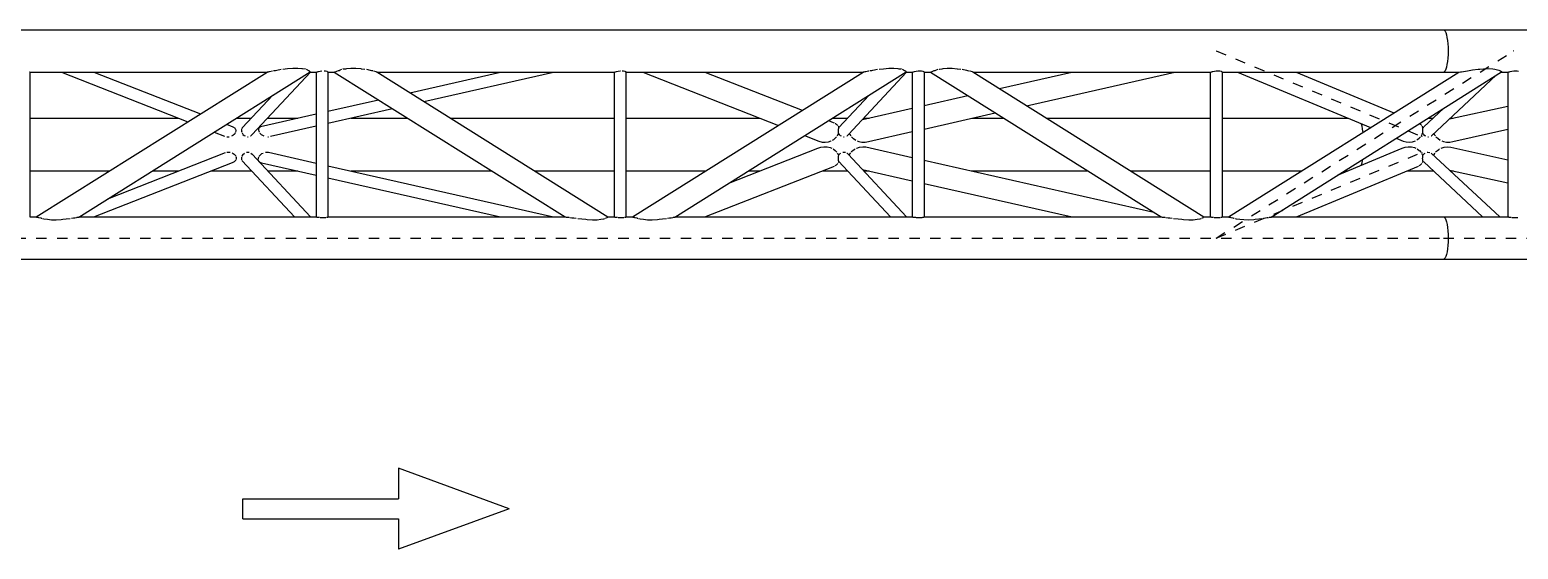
# Model space of a CAD drawing. Header units: millimetres. Extents: x 149919 to 150445, y 136651 to 136866.
# Drawn here: x 150405.16 to 150419.48, y 136787.48 to 136792.48 of the extents above; entities that cross this region are included whole.
import ezdxf

# ---------------------------------------------------------------- set-up
doc = ezdxf.new("R2010")
doc.units = ezdxf.units.MM
doc.header["$LTSCALE"] = 0.25
doc.linetypes.add('CENTER', pattern=[50.8, 31.75, -6.35, 6.35, -6.35])
doc.linetypes.add('XKITLINE00', pattern=[0])

# ---------------------------------------------------------------- blocks, each defined once
blk = doc.blocks.new('çatıı')
at = {"color": 8, "linetype": 'XKITLINE00'}
for p, q in [((26261.4, 14210.6), (27695.3, 14210.6)), ((27695.3, 14210.6), (27696.1, 14210.3)), ((27695.3, 14210.6), (28863.8, 14210.6)), ((27695.3, 14210.6), (27696.1, 14210.3)), ((27696.1, 14210.3), (27696.9, 14209.4)), ((27696.1, 14210.3), (27696.9, 14209.4)), ((27696.9, 14209.4), (27697.6, 14207.9)), ((27696.9, 14209.4), (27697.6, 14207.9)), ((27697.6, 14207.9), (27698.2, 14205.8)), ((27697.6, 14207.9), (27698.2, 14205.8)), ((27698.2, 14205.8), (27698.7, 14203.3)), ((27698.7, 14203.3), (27699.2, 14200.4)), ((27699.2, 14200.4), (27699.5, 14197.2)), ((27699.5, 14197.2), (27699.7, 14193.8)), ((27699.7, 14193.8), (27699.8, 14190.3)), ((27699.2, 14180.1), (27698.7, 14177.2)), ((27699.5, 14183.3), (27699.2, 14180.1)), ((27699.7, 14186.7), (27699.5, 14183.3)), ((27699.8, 14190.3), (27699.7, 14186.7)), ((26335, 14170.3), (26335.2, 14170.1)), ((26335.2, 14170.1), (26335.2, 14030.6)), ((26335.2, 14170), (26563.4, 14170)), ((26341.3, 14030.6), (26563.4, 14170)), ((26365.6, 14170), (26487.3, 14122.2)), ((26382.3, 14030.5), (26604.8, 14170.2)), ((26396.8, 14170), (26499.3, 14129.7)), ((26605.1, 14170), (26549.2, 14109.8)), ((26563.4, 14170), (26563.5, 14170)), ((26563.5, 14170), (26563.7, 14170.1)), ((26563.7, 14170.1), (26564.5, 14170.3)), ((26564.9, 14170.3), (26565.4, 14170.4)), ((26565.4, 14170.4), (26565.8, 14170.5)), ((26565.8, 14170.5), (26568.6, 14171.1)), ((26568.6, 14171.1), (26568.6, 14171.1)), ((26569.6, 14171.3), (26571.6, 14171.6)), ((26571.6, 14171.6), (26572.8, 14171.9)), ((26572.8, 14171.9), (26577, 14172.6)), ((26578.6, 14172.8), (26583, 14173.3)), ((26583, 14173.3), (26588.3, 14173.8)), ((26588.3, 14173.8), (26593, 14173.8)), ((26593, 14173.8), (26596.9, 14173.5)), ((26596.9, 14173.5), (26597.7, 14173.3)), ((26597.7, 14173.3), (26600.1, 14172.9)), ((26600.1, 14172.9), (26600.4, 14172.8)), ((26601.1, 14172.6), (26602.4, 14172.1)), ((26602.4, 14172.1), (26603.1, 14171.6)), ((26603.1, 14171.6), (26603.8, 14171.3)), ((26603.8, 14171.3), (26603.9, 14171.3)), ((26604.1, 14171.1), (26604.6, 14170.6)), ((26604.4, 14170), (26610.6, 14170)), ((26604.6, 14170.6), (26604.5, 14170.5)), ((26604.5, 14170.5), (26604.7, 14170.3)), ((26604.7, 14170.3), (26604.8, 14170.2)), ((26610.6, 14170), (26610.8, 14170)), ((26610.6, 14170), (26610.6, 14030.6)), ((26610.8, 14170), (26611.6, 14170.3)), ((26610.8, 14170), (26610.8, 14170)), ((26611.9, 14170.3), (26612.7, 14170.5)), ((26612.7, 14170.5), (26612.9, 14170.5)), ((26612.9, 14170.5), (26614.5, 14170.9)), ((26614.5, 14170.9), (26616.3, 14171.1)), ((26618.5, 14171.1), (26619.6, 14171)), ((26619.6, 14171), (26620.9, 14170.7)), ((26620.9, 14170.7), (26621.3, 14170.5)), ((26621.3, 14170.5), (26621.7, 14170.4)), ((26621.7, 14170.4), (26621.7, 14170.3)), ((26621.8, 14170.3), (26622, 14170.1)), ((26622, 14170.1), (26622, 14030.6)), ((26622, 14170), (26628.2, 14170)), ((26628.1, 14170), (26628.4, 14170)), ((26628.1, 14170), (26850.2, 14030.6)), ((26628.1, 14170), (26628.1, 14170)), ((26628.6, 14170.2), (26628.4, 14170)), ((26628.6, 14170.2), (26628.9, 14170.3)), ((26629.2, 14170.3), (26629.8, 14170.5)), ((26629.9, 14170.6), (26629.8, 14170.5)), ((26629.9, 14170.6), (26631.1, 14171.1)), ((26631.4, 14171.3), (26631.5, 14171.3)), ((26631.5, 14171.3), (26632.7, 14171.6)), ((26632.7, 14171.6), (26633.7, 14172.1)), ((26633.7, 14172.1), (26635.5, 14172.6)), ((26636.3, 14172.8), (26636.6, 14172.9)), ((26636.6, 14172.9), (26639.3, 14173.2)), ((26639.3, 14173.2), (26640.2, 14173.4)), ((26640.2, 14173.4), (26644.2, 14173.8)), ((26644.2, 14173.8), (26648.8, 14173.7)), ((26648.8, 14173.7), (26653.8, 14173.3)), ((26653.8, 14173.3), (26654, 14173.2)), ((26654, 14173.2), (26657.6, 14172.8)), ((26659, 14172.6), (26662.7, 14171.8)), ((26662.7, 14171.8), (26663.8, 14171.6)), ((26663.8, 14171.6), (26665.3, 14171.3)), ((26666, 14171.1), (26666, 14171.1)), ((26666, 14171.1), (26668.1, 14170.5)), ((26668.1, 14170.5), (26668.3, 14170.4)), ((26668.3, 14170.4), (26668.5, 14170.3)), ((26668.6, 14170.3), (26669, 14170.1)), ((26669, 14170.1), (26891.2, 14030.6)), ((26669.1, 14170), (26897.4, 14170)), ((26700.7, 14150.1), (26788.1, 14170)), ((26714.3, 14141.6), (26839.2, 14170)), ((26897.4, 14170), (26897.5, 14170)), ((26897.4, 14170), (26897.4, 14030.6)), ((26897.5, 14170), (26897.6, 14170)), ((26897.6, 14170), (26898.4, 14170.3)), ((26898.7, 14170.3), (26899.5, 14170.5)), ((26899.5, 14170.5), (26899.7, 14170.5)), ((26899.7, 14170.5), (26901.3, 14170.9)), ((26901.3, 14170.9), (26903.1, 14171.1)), ((26903.1, 14171.1), (26903.4, 14171.1)), ((26905.1, 14171.1), (26906.4, 14171)), ((26906.4, 14171), (26907.7, 14170.7)), ((26907.7, 14170.7), (26908.1, 14170.5)), ((26908.1, 14170.5), (26908.5, 14170.4)), ((26908.5, 14170.4), (26908.5, 14170.3)), ((26908.6, 14170.3), (26908.8, 14170.1)), ((26908.8, 14170.1), (26908.8, 14030.6)), ((26908.8, 14170), (27137, 14170)), ((26914.9, 14030.6), (27137, 14170)), ((26924.9, 14170), (27055.4, 14118.7)), ((26955.9, 14030.5), (27178.4, 14170.2)), ((26984.6, 14170), (27078.4, 14133.2)), ((27178.7, 14170), (27122.8, 14109.8)), ((27137, 14170), (27137.3, 14170.1)), ((27137, 14170), (27137, 14170)), ((27137.3, 14170.1), (27138.2, 14170.3)), ((27138.5, 14170.3), (27139, 14170.4)), ((27139, 14170.4), (27139.4, 14170.5)), ((27139.4, 14170.5), (27142.2, 14171.1)), ((27142.2, 14171.1), (27142.4, 14171.1)), ((27143.3, 14171.3), (27145.2, 14171.6)), ((27145.2, 14171.6), (27146.3, 14171.8)), ((27146.3, 14171.8), (27150.9, 14172.6)), ((27152.4, 14172.8), (27156.5, 14173.2)), ((27156.5, 14173.2), (27161.8, 14173.7)), ((27161.8, 14173.7), (27166.5, 14173.8)), ((27166.5, 14173.8), (27170.4, 14173.5)), ((27170.4, 14173.5), (27171.3, 14173.2)), ((27171.3, 14173.2), (27173.6, 14172.9)), ((27173.6, 14172.9), (27173.9, 14172.8)), ((27174.6, 14172.6), (27175.9, 14172.1)), ((27175.9, 14172.1), (27176.6, 14171.6)), ((27176.6, 14171.6), (27177.4, 14171.3)), ((27177.4, 14171.3), (27177.5, 14171.3)), ((27177.6, 14171.1), (27178.2, 14170.6)), ((27178, 14170), (27184.2, 14170)), ((27178.2, 14170.6), (27178.1, 14170.5)), ((27178.1, 14170.5), (27178.2, 14170.3)), ((27178.3, 14170.3), (27178.4, 14170.2)), ((27184.2, 14170), (27184.3, 14170)), ((27184.2, 14170), (27184.2, 14030.6)), ((27184.3, 14170), (27184.4, 14170)), ((27184.4, 14170), (27185.2, 14170.3)), ((27185.5, 14170.3), (27186.3, 14170.4)), ((27186.3, 14170.4), (27186.5, 14170.5)), ((27186.5, 14170.5), (27188.1, 14170.9)), ((27188.1, 14170.9), (27189.9, 14171.1)), ((27189.9, 14171.1), (27191.6, 14171.1)), ((27191.6, 14171.1), (27193.2, 14171)), ((27193.2, 14171), (27194.5, 14170.7)), ((27194.5, 14170.7), (27194.9, 14170.4)), ((27194.9, 14170.4), (27195.3, 14170.4)), ((27195.3, 14170.4), (27195.3, 14170.3)), ((27195.4, 14170.3), (27195.6, 14170.1)), ((27195.6, 14170.1), (27195.6, 14030.6)), ((27195.6, 14170), (27201.7, 14170)), ((27201.7, 14170), (27202, 14170)), ((27201.7, 14170), (27423.8, 14030.6)), ((27201.7, 14170), (27201.7, 14170)), ((27202, 14170), (27202.2, 14170.2)), ((27202.2, 14170.2), (27202.6, 14170.3)), ((27202.8, 14170.3), (27203.3, 14170.4)), ((27203.5, 14170.6), (27203.3, 14170.4)), ((27203.5, 14170.6), (27204.8, 14171.1)), ((27205.1, 14171.3), (27206.3, 14171.5)), ((27205.1, 14171.2), (27205.1, 14171.3)), ((27206.3, 14171.5), (27207.4, 14172.1)), ((27207.4, 14172.1), (27209.3, 14172.6)), ((27210, 14172.8), (27210.3, 14172.8)), ((27210.3, 14172.8), (27212.9, 14173.2)), ((27212.9, 14173.2), (27213.8, 14173.4)), ((27213.8, 14173.4), (27217.9, 14173.8)), ((27217.9, 14173.8), (27222.5, 14173.7)), ((27222.5, 14173.7), (27227.5, 14173.2)), ((27227.5, 14173.2), (27227.6, 14173.2)), ((27227.6, 14173.2), (27231, 14172.8)), ((27232.3, 14172.6), (27236.4, 14171.8)), ((27236.4, 14171.8), (27237.4, 14171.5)), ((27237.4, 14171.5), (27238.8, 14171.2)), ((27239.4, 14171.1), (27239.7, 14171.1)), ((27239.7, 14171.1), (27241.7, 14170.4)), ((27241.7, 14170.4), (27241.9, 14170.4)), ((27241.9, 14170.4), (27242.1, 14170.3)), ((27242.2, 14170.3), (27242.6, 14170.1)), ((27242.6, 14170.1), (27464.8, 14030.6)), ((27242.7, 14170), (27471, 14170)), ((27268, 14154.1), (27337.8, 14170)), ((27294.2, 14137.6), (27436.7, 14170)), ((27470.9, 14170), (27470.9, 14030.6)), ((27471, 14170), (27471.1, 14170)), ((27471.1, 14170), (27471.2, 14170)), ((27471.2, 14170), (27472, 14170.3)), ((27472.3, 14170.3), (27473.1, 14170.4)), ((27473.1, 14170.4), (27473.3, 14170.5)), ((27473.3, 14170.5), (27474.9, 14170.9)), ((27474.9, 14170.9), (27476.6, 14171.1)), ((27476.6, 14171.1), (27478.4, 14171.1)), ((27478.4, 14171.1), (27480, 14171)), ((27480, 14171), (27481.3, 14170.7)), ((27481.3, 14170.7), (27481.7, 14170.4)), ((27481.7, 14170.4), (27482.1, 14170.4)), ((27482.1, 14170.4), (27482.1, 14170.3)), ((27482.2, 14170.3), (27482.3, 14170.1)), ((27482.3, 14170.1), (27482.3, 14030.6)), ((27482.3, 14170), (27695.3, 14170)), ((27488.4, 14030.6), (27710.1, 14170)), ((27497, 14170), (27625.2, 14116.6)), ((27529.4, 14030.5), (27751.3, 14170.1)), ((27553.7, 14170), (27647.7, 14130.8)), ((27683.8, 14108.6), (27746, 14166.8)), ((27695.3, 14170), (27696.1, 14170.3)), ((27695.3, 14170), (27696.1, 14170.3)), ((27695.3, 14170), (27710.4, 14170)), ((27696.9, 14171.2), (27696.1, 14170.3)), ((27696.9, 14171.2), (27696.1, 14170.3)), ((27697.6, 14172.7), (27696.9, 14171.2)), ((27697.6, 14172.7), (27696.9, 14171.2)), ((27698.2, 14174.7), (27697.6, 14172.7)), ((27698.2, 14174.7), (27697.6, 14172.7)), ((27698.7, 14177.2), (27698.2, 14174.7)), ((27710.2, 14170), (27710.1, 14169.9)), ((27710.1, 14169.9), (27710.2, 14169.9)), ((27710.2, 14169.9), (27711.7, 14170.2)), ((27711.7, 14170.2), (27712.7, 14170.3)), ((27712.7, 14170.3), (27714.5, 14170.6)), ((27714.5, 14170.6), (27718.4, 14171.2)), ((27718.4, 14171.2), (27723.4, 14172)), ((27723.4, 14172), (27728.6, 14172.6)), ((27728.6, 14172.6), (27730.2, 14172.7)), ((27730.2, 14172.7), (27733.9, 14173.1)), ((27733.9, 14173.1), (27738.7, 14173.3)), ((27738.7, 14173.3), (27742.8, 14173.1)), ((27742.8, 14173.1), (27744.6, 14172.7)), ((27744.6, 14172.7), (27746.1, 14172.5)), ((27746.1, 14172.5), (27748.6, 14171.9)), ((27748.6, 14171.9), (27749.9, 14171.2)), ((27749.9, 14171.2), (27750.2, 14171.1)), ((27750.2, 14171.1), (27751.1, 14170.6)), ((27751.1, 14170.6), (27751.1, 14170.3)), ((27751.1, 14170.3), (27751.3, 14170.1)), ((27751.1, 14170), (27757.2, 14170)), ((27757.2, 14170), (27757.4, 14169.9)), ((27757.2, 14170), (27757.2, 14030.6)), ((27757.4, 14170), (27758.2, 14170.2)), ((27757.4, 14169.9), (27757.4, 14170)), ((27758.2, 14170.2), (27758.4, 14170.3)), ((27758.7, 14170.3), (27759.4, 14170.4)), ((27759.4, 14170.4), (27759.5, 14170.5)), ((27759.5, 14170.5), (27761.1, 14170.8)), ((27761.1, 14170.8), (27762.9, 14171.1)), ((27762.9, 14171.1), (27764.6, 14171.1)), ((27764.6, 14171.1), (27766.2, 14171)), ((27766.2, 14171), (27767.5, 14170.7)), ((26569, 14147.7), (26539.6, 14116.2)), ((26622, 14132.3), (26670.6, 14143.3)), ((27142.6, 14147.7), (27113.3, 14116.2)), ((27136.2, 14124.2), (27184.2, 14135.1)), ((27195.6, 14137.7), (27237.8, 14147.3)), ((27676.4, 14117.2), (27695.4, 14134.9)), ((27701.1, 14124.9), (27757.2, 14137.3)), ((26335.2, 14125.7), (26478.4, 14125.7)), ((26533.9, 14125.7), (26548.5, 14125.7)), ((26557.3, 14117.6), (26610.6, 14129.7)), ((26564, 14125.7), (26592.9, 14125.7)), ((26622, 14120.7), (26684.1, 14134.8)), ((26644, 14125.7), (26698.7, 14125.7)), ((26739.7, 14125.7), (26897.4, 14125.7)), ((26908.8, 14125.7), (27037.7, 14125.7)), ((27103.6, 14123.3), (27108.2, 14121.5)), ((27107.5, 14125.7), (27122.1, 14125.7)), ((27108.2, 14121.5), (27109.2, 14121)), ((27110.2, 14120.6), (27110.3, 14120.5)), ((27110.3, 14120.5), (27111.4, 14119.6)), ((27137.6, 14125.7), (27142.6, 14125.7)), ((27195.6, 14115.2), (27264.1, 14130.8)), ((27241.5, 14125.7), (27272.2, 14125.7)), ((27313.3, 14125.7), (27470.9, 14125.7)), ((27482.3, 14125.7), (27603.3, 14125.7)), ((27680.6, 14125.7), (27685.5, 14125.7)), ((27702, 14125.7), (27704.8, 14125.7)), ((26512.5, 14112.3), (26522.6, 14108.3)), ((26524.5, 14119.8), (26530.6, 14117.4)), ((26524.7, 14107.8), (26527, 14107.8)), ((26529.4, 14108.5), (26531, 14109.3)), ((26530.6, 14117.4), (26531.7, 14116.8)), ((26531.7, 14110), (26531, 14109.3)), ((26531.7, 14116.8), (26532.1, 14116.6)), ((26531.7, 14110), (26532.4, 14110.6)), ((26532.1, 14116.6), (26532.9, 14115.5)), ((26532.8, 14111.5), (26532.4, 14110.6)), ((26533.2, 14114.9), (26533.4, 14113.8)), ((26533.4, 14113.6), (26533.2, 14112.2)), ((26533.2, 14112.2), (26533.2, 14112.1)), ((26533.4, 14113.8), (26533.4, 14113.6)), ((26539, 14114.8), (26538.9, 14113.6)), ((26538.9, 14113.6), (26538.9, 14113.2)), ((26538.9, 14113.2), (26539.2, 14112.1)), ((26539.1, 14114.9), (26539, 14114.8)), ((26539.6, 14116.2), (26539.3, 14115.5)), ((26539.4, 14111.5), (26540.2, 14110.1)), ((26540.2, 14110.1), (26540.3, 14110)), ((26540.3, 14110), (26541.5, 14108.9)), ((26541.5, 14108.9), (26542.3, 14108.5)), ((26544.5, 14107.8), (26544.8, 14107.7)), ((26544.8, 14107.7), (26545.2, 14107.8)), ((26547.6, 14108.5), (26548, 14108.6)), ((26548, 14108.6), (26549.2, 14109.8)), ((26556, 14116.8), (26555.2, 14115.6)), ((26555.2, 14115.6), (26555.2, 14115.5)), ((26555.2, 14114.9), (26555.2, 14114.1)), ((26555.2, 14114.1), (26555.5, 14113.6)), ((26555.5, 14113.6), (26555.7, 14112.5)), ((26555.7, 14112.5), (26556, 14112.1)), ((26556, 14116.8), (26557.3, 14117.6)), ((26556.4, 14111.5), (26556.8, 14110.9)), ((26556.8, 14110.9), (26557.9, 14110)), ((26557.9, 14110), (26558.4, 14109.5)), ((26558.4, 14109.5), (26560.3, 14108.5)), ((26560.3, 14108.5), (26560.3, 14108.5)), ((26564.2, 14107.8), (26564.8, 14107.7)), ((26564.8, 14107.7), (26564.9, 14107.8)), ((26566.9, 14108.2), (26610.6, 14118.1)), ((27080.6, 14108.8), (27094.3, 14103.4)), ((27108.7, 14105.2), (27109.7, 14106.2)), ((27109.7, 14106.2), (27110.7, 14107)), ((27111.3, 14107.8), (27110.7, 14107)), ((27111.4, 14119.6), (27111.9, 14119.2)), ((27112.2, 14109), (27111.8, 14108.5)), ((27111.9, 14119.2), (27112.4, 14118.5)), ((27112.6, 14110), (27112.2, 14109)), ((27113.2, 14111.1), (27112.6, 14110)), ((27112.8, 14118), (27113.1, 14117.6)), ((27112.9, 14115.1), (27112.8, 14113.6)), ((27112.8, 14113.6), (27112.9, 14113.4)), ((27113.1, 14115.5), (27112.9, 14115.1)), ((27112.9, 14113.4), (27113, 14111.8)), ((27113, 14111.8), (27113.2, 14111)), ((27113.1, 14117.6), (27113.2, 14116.8)), ((27113.3, 14116.2), (27113.1, 14115.5)), ((27113.2, 14116.8), (27113.4, 14116.3)), ((27113.2, 14111), (27113.8, 14110.1)), ((27113.8, 14110.1), (27113.9, 14110)), ((27113.9, 14110), (27115, 14108.9)), ((27115, 14108.9), (27115.9, 14108.5)), ((27118.1, 14107.8), (27118.4, 14107.7)), ((27118.4, 14107.7), (27118.8, 14107.8)), ((27121.2, 14108.5), (27121.6, 14108.6)), ((27121.6, 14108.6), (27122.8, 14109.8)), ((27123.6, 14110.7), (27124.1, 14110)), ((27124.1, 14110), (27125.2, 14108.5)), ((27125.7, 14107.8), (27127.5, 14106.2)), ((27127.5, 14106.2), (27127.7, 14106)), ((27142, 14103.1), (27184.2, 14112.7)), ((27616.1, 14120.3), (27616.7, 14118.2)), ((27616.1, 14120.3), (27616.7, 14118.2)), ((27616.7, 14118.2), (27617.2, 14115.2)), ((27616.7, 14118.2), (27617.2, 14115.2)), ((27617.2, 14115.2), (27617.7, 14111.9)), ((27617.2, 14115.2), (27617.7, 14111.9)), ((27649.8, 14106.3), (27656.5, 14103.5)), ((27670.8, 14105.3), (27671.8, 14106.3)), ((27671.8, 14106.3), (27672.7, 14107.1)), ((27672.3, 14120.4), (27673.2, 14119.7)), ((27673.3, 14107.8), (27672.7, 14107.1)), ((27673.2, 14119.7), (27673.7, 14119.3)), ((27673.7, 14119.3), (27674.3, 14118.5)), ((27674.2, 14109.1), (27673.8, 14108.5)), ((27674.6, 14110.1), (27674.2, 14109.1)), ((27675.2, 14111.3), (27674.6, 14110.1)), ((27674.7, 14118), (27674.9, 14117.6)), ((27674.9, 14117.6), (27675.1, 14116.8)), ((27675.2, 14115.4), (27675, 14115)), ((27675, 14115), (27675, 14113.5)), ((27675, 14113.5), (27675, 14113.3)), ((27675, 14113.3), (27675.1, 14111.7)), ((27675.1, 14116.8), (27675.4, 14116.2)), ((27675.1, 14111.7), (27675.2, 14111.3)), ((27675.3, 14116.2), (27675.2, 14115.4)), ((27675.2, 14111.3), (27676, 14110.1)), ((27675.2, 14111.3), (27675.2, 14111.3)), ((27675.4, 14116.2), (27676, 14116.8)), ((27676, 14116.8), (27676.4, 14117.2)), ((27676, 14110.1), (27676.1, 14110)), ((27676.1, 14110), (27677.3, 14108.9)), ((27676.4, 14117.2), (27676.5, 14117.2)), ((27677.3, 14108.9), (27678.1, 14108.5)), ((27680.3, 14107.8), (27680.6, 14107.7)), ((27680.6, 14107.7), (27680.9, 14107.8)), ((27683.4, 14108.5), (27683.8, 14108.6)), ((27685.9, 14110.6), (27686.3, 14110.1)), ((27686.3, 14110.1), (27686.3, 14110)), ((27686.3, 14110), (27687.5, 14108.5)), ((27688, 14107.8), (27689.8, 14106.3)), ((27689.8, 14106.3), (27690.1, 14106)), ((27704.4, 14103.2), (27757.2, 14114.9)), ((26410.2, 14048.1), (26523.5, 14092.6)), ((26524.8, 14092.8), (26525.7, 14093)), ((26525.7, 14093), (26528, 14092.8)), ((26528, 14092.8), (26528, 14092.8)), ((26530, 14092.2), (26531.7, 14091.1)), ((26541.3, 14091.8), (26541.9, 14092.1)), ((26543.7, 14092.8), (26544.6, 14093)), ((26544.6, 14093), (26546.3, 14092.8)), ((26547.7, 14092.1), (26547.9, 14092.1)), ((26547.9, 14092.1), (26549.1, 14090.9)), ((26558.3, 14091.5), (26559.6, 14092.1)), ((26561.9, 14092.8), (26562.4, 14092.9)), ((26562.4, 14092.9), (26564.7, 14092.9)), ((26564.7, 14092.9), (26610.6, 14082.5)), ((27007.9, 14063.2), (27093.3, 14096.7)), ((27093.3, 14096.7), (27096.3, 14097.7)), ((27094.3, 14103.4), (27097.4, 14102.7)), ((27096.3, 14097.7), (27099.3, 14098.1)), ((27097.4, 14102.7), (27100.5, 14102.6)), ((27099.3, 14098.1), (27102.4, 14098)), ((27100.5, 14102.6), (27103.5, 14103)), ((27102.4, 14098), (27105.3, 14097.3)), ((27103.5, 14103), (27106.3, 14103.9)), ((27105.3, 14097.3), (27106.7, 14096.7)), ((27106.3, 14103.9), (27106.3, 14103.9)), ((27107.6, 14104.6), (27108.7, 14105.2)), ((27108.1, 14096), (27110.1, 14094.6)), ((27110.1, 14094.6), (27110.1, 14094.5)), ((27110.1, 14094.5), (27111.7, 14092.8)), ((27112.1, 14092.1), (27112.9, 14090.7)), ((27114.9, 14091.8), (27115.5, 14092.1)), ((27117.4, 14092.8), (27118.2, 14093)), ((27118.2, 14093), (27119.9, 14092.8)), ((27121.3, 14092.1), (27121.5, 14092.1)), ((27121.5, 14092.1), (27122.7, 14090.9)), ((27124.7, 14092.1), (27124.3, 14091.7)), ((27126.1, 14093.8), (27125.3, 14092.8)), ((27126.1, 14093.8), (27127.2, 14094.5)), ((27127.2, 14094.5), (27128.3, 14095.5)), ((27127.7, 14106), (27129.8, 14104.6)), ((27128.3, 14095.5), (27129.2, 14096)), ((27130.5, 14096.7), (27130.8, 14096.9)), ((27130.8, 14096.9), (27133.6, 14097.8)), ((27131.3, 14103.9), (27132.8, 14103.3)), ((27132.8, 14103.3), (27135.8, 14102.7)), ((27133.6, 14097.8), (27136.7, 14098.1)), ((27135.8, 14102.7), (27138.9, 14102.6)), ((27136.7, 14098.1), (27139.7, 14097.9)), ((27138.9, 14102.6), (27142, 14103.1)), ((27139.7, 14097.9), (27184.2, 14087.8)), ((27593.4, 14070.8), (27655.5, 14096.7)), ((27655.5, 14096.7), (27658.4, 14097.6)), ((27656.5, 14103.5), (27659.5, 14102.8)), ((27658.4, 14097.6), (27661.4, 14098)), ((27659.5, 14102.8), (27662.6, 14102.6)), ((27661.4, 14098), (27664.5, 14097.9)), ((27662.6, 14102.6), (27665.6, 14103)), ((27664.5, 14097.9), (27667.3, 14097.3)), ((27665.6, 14103), (27668.4, 14103.9)), ((27667.3, 14097.3), (27668.6, 14096.7)), ((27669.6, 14104.6), (27670.8, 14105.3)), ((27670.1, 14096), (27672, 14094.5)), ((27672, 14094.5), (27672.1, 14094.4)), ((27672.1, 14094.4), (27673.6, 14092.8)), ((27674.1, 14092.1), (27674.9, 14090.6)), ((27677.1, 14091.8), (27677.7, 14092.1)), ((27679.6, 14092.8), (27680.4, 14093)), ((27680.4, 14093), (27682.1, 14092.7)), ((27683.5, 14092.1), (27683.6, 14092)), ((27683.6, 14092), (27749.4, 14030.6)), ((27687, 14092.1), (27686.6, 14091.7)), ((27688.5, 14093.7), (27687.6, 14092.8)), ((27688.5, 14093.7), (27689.5, 14094.4)), ((27689.5, 14094.4), (27690.7, 14095.5)), ((27690.1, 14106), (27692.2, 14104.6)), ((27690.7, 14095.5), (27691.6, 14096)), ((27693, 14096.7), (27693.2, 14096.8)), ((27693.2, 14096.8), (27696.1, 14097.7)), ((27693.8, 14103.9), (27695.2, 14103.3)), ((27695.2, 14103.3), (27698.2, 14102.7)), ((27696.1, 14097.7), (27699.2, 14098)), ((27698.2, 14102.7), (27701.4, 14102.7)), ((27699.2, 14098), (27702.3, 14097.8)), ((27701.4, 14102.7), (27704.4, 14103.2)), ((27702.3, 14097.8), (27757.2, 14085.7)), ((26396.7, 14030.6), (26530.3, 14083)), ((26530.3, 14083), (26532, 14083.8)), ((26531.7, 14091.1), (26532, 14090.7)), ((26532, 14090.7), (26533, 14089.6)), ((26532, 14083.9), (26533.2, 14085)), ((26532, 14083.9), (26532, 14083.8)), ((26533, 14089.6), (26533.2, 14089.1)), ((26533.2, 14085.1), (26533.2, 14085)), ((26533.7, 14086.4), (26533.4, 14085.7)), ((26533.5, 14088.5), (26533.6, 14088.1)), ((26533.6, 14088.1), (26533.6, 14087.1)), ((26533.6, 14087.1), (26533.7, 14086.4)), ((26539, 14088.5), (26538.8, 14087.4)), ((26538.8, 14087.4), (26538.8, 14087.1)), ((26538.8, 14087.1), (26538.9, 14085.9)), ((26538.9, 14085.9), (26539, 14085.7)), ((26540, 14090.6), (26539.2, 14089.1)), ((26539.3, 14085.1), (26539.5, 14084.5)), ((26539.5, 14084.5), (26589.7, 14030.6)), ((26540, 14090.6), (26540.2, 14090.7)), ((26540.2, 14090.7), (26541.3, 14091.8)), ((26549.1, 14090.9), (26605.1, 14030.6)), ((26554.8, 14086.9), (26554.7, 14085.7)), ((26555, 14087.1), (26554.8, 14086.9)), ((26554.9, 14085.1), (26555.3, 14084.2)), ((26555.4, 14088.5), (26555, 14087.1)), ((26555.5, 14084), (26555.7, 14083.9)), ((26555.7, 14083.9), (26556.4, 14083.2)), ((26556.7, 14090.1), (26555.9, 14089.1)), ((26556.4, 14083.2), (26558.2, 14082.7)), ((26556.7, 14090.1), (26557.5, 14090.7)), ((26557.5, 14090.7), (26558.3, 14091.5)), ((26558.2, 14082.7), (26610.6, 14070.9)), ((26622, 14079.9), (26839.2, 14030.6)), ((26984.7, 14030.6), (27109.5, 14079.6)), ((27110.2, 14080), (27111.4, 14080.7)), ((27111.7, 14081), (27111.4, 14080.7)), ((27112.7, 14082.1), (27111.7, 14081)), ((27112.9, 14087.9), (27112.8, 14087.2)), ((27112.8, 14087.2), (27112.8, 14087)), ((27112.8, 14087), (27112.9, 14085.7)), ((27112.9, 14090.7), (27113, 14090.5)), ((27113, 14088.8), (27112.9, 14088)), ((27112.9, 14085.6), (27112.9, 14085.4)), ((27112.9, 14085.4), (27113, 14085.1)), ((27113, 14090.5), (27113.3, 14089.8)), ((27113.3, 14089.9), (27113, 14088.8)), ((27113, 14085.1), (27113.3, 14084.3)), ((27113.5, 14083.9), (27113, 14082.6)), ((27113.6, 14090.5), (27113.3, 14090)), ((27113.3, 14090), (27113.3, 14089.9)), ((27113.3, 14084.3), (27163.2, 14030.6)), ((27113.6, 14084), (27113.5, 14083.9)), ((27113.6, 14090.5), (27113.8, 14090.7)), ((27113.8, 14090.7), (27114.9, 14091.8)), ((27122.7, 14090.9), (27178.7, 14030.6)), ((27123.8, 14090.7), (27123.4, 14090.1)), ((27124.3, 14091.7), (27123.8, 14090.7)), ((27195.6, 14085.3), (27416.6, 14035.1)), ((27553.8, 14030.6), (27671.2, 14079.5)), ((27616.7, 14082.3), (27616.1, 14080.3)), ((27616.7, 14082.3), (27616.1, 14080.3)), ((27617.2, 14085.3), (27616.7, 14082.3)), ((27617.2, 14085.3), (27616.7, 14082.3)), ((27617.3, 14085.8), (27617.2, 14085.3)), ((27617.3, 14085.8), (27617.2, 14085.3)), ((27671.2, 14079.5), (27671.3, 14079.5)), ((27672, 14080), (27673.1, 14080.6)), ((27673.4, 14081), (27673.1, 14080.6)), ((27674.5, 14082.1), (27673.4, 14081)), ((27675.4, 14083.8), (27674.8, 14082.6)), ((27674.9, 14090.6), (27675, 14090.4)), ((27675, 14087.3), (27674.9, 14087.1)), ((27674.9, 14087.1), (27675, 14085.7)), ((27675, 14090.4), (27675.3, 14089.5)), ((27675.1, 14088.9), (27675, 14088)), ((27675, 14087.9), (27675, 14087.3)), ((27675, 14085.6), (27675, 14085.5)), ((27675, 14085.5), (27675.1, 14085.1)), ((27675.3, 14089.7), (27675.1, 14088.9)), ((27675.1, 14085.1), (27675.3, 14084.4)), ((27675.8, 14090.5), (27675.3, 14089.7)), ((27675.5, 14084.2), (27675.4, 14083.9)), ((27675.4, 14083.9), (27675.4, 14083.8)), ((27675.5, 14084.2), (27675.9, 14083.9)), ((27675.8, 14090.5), (27676, 14090.7)), ((27675.9, 14083.9), (27676.3, 14083.5)), ((27676, 14090.7), (27677.1, 14091.8)), ((27676.3, 14083.5), (27676.4, 14083.4)), ((27676.3, 14083.5), (27732.9, 14030.6)), ((27686, 14090.6), (27685.7, 14090.1)), ((27686.6, 14091.7), (27686, 14090.6)), ((26335.2, 14074.9), (26411.9, 14074.9)), ((26452.9, 14074.9), (26478.5, 14074.9)), ((26509.5, 14074.9), (26548.5, 14074.9)), ((26564, 14074.9), (26592.9, 14074.9)), ((26622, 14068.3), (26788, 14030.6)), ((26644.1, 14074.9), (26779.6, 14074.9)), ((26820.7, 14074.9), (26897.4, 14074.9)), ((26908.8, 14074.9), (26985.5, 14074.9)), ((27026.5, 14074.9), (27037.7, 14074.9)), ((27097.5, 14074.9), (27122.1, 14074.9)), ((27136.2, 14076.4), (27184.2, 14065.5)), ((27137.6, 14074.9), (27142.8, 14074.9)), ((27241.3, 14074.9), (27353.2, 14074.9)), ((27394.2, 14074.9), (27470.9, 14074.9)), ((27482.3, 14074.9), (27558.9, 14074.9)), ((27599.9, 14074.9), (27603.2, 14074.9)), ((27660.1, 14074.9), (27685.5, 14074.9)), ((27701.1, 14075.7), (27757.2, 14063.3)), ((27702, 14074.9), (27704.9, 14074.9)), ((27195.6, 14062.9), (27338, 14030.6)), ((26335.2, 14030.6), (26341.6, 14030.6)), ((26341.7, 14030.5), (26342.4, 14030.5)), ((26342.4, 14030.5), (26342.7, 14030.5)), ((26342.7, 14030.5), (26343.3, 14030.3)), ((26343.6, 14030.2), (26343.9, 14030.1)), ((26343.9, 14030.1), (26345.7, 14029.8)), ((26345.7, 14029.8), (26346.1, 14029.6)), ((26346.1, 14029.6), (26346.8, 14029.4)), ((26347.5, 14029.2), (26348.7, 14028.9)), ((26348.7, 14028.9), (26352.2, 14028.4)), ((26352.2, 14028.4), (26356.1, 14028)), ((26356.1, 14028), (26360.6, 14028)), ((26360.6, 14028), (26365.5, 14028.3)), ((26365.5, 14028.3), (26367, 14028.4)), ((26367, 14028.4), (26370.3, 14028.7)), ((26370.3, 14028.7), (26374, 14029.2)), ((26375.2, 14029.4), (26377.1, 14029.8)), ((26377.1, 14029.8), (26378.5, 14029.9)), ((26378.5, 14029.9), (26380, 14030.2)), ((26380.5, 14030.3), (26381.1, 14030.4)), ((26381.1, 14030.4), (26381.5, 14030.5)), ((26381.5, 14030.5), (26382.3, 14030.5)), ((26382.3, 14030.6), (26611.1, 14030.6)), ((26611.3, 14030.5), (26611.6, 14030.5)), ((26611.6, 14030.5), (26612.7, 14030.5)), ((26612.7, 14030.5), (26612.9, 14030.4)), ((26612.9, 14030.4), (26613.9, 14030.3)), ((26614.5, 14030.2), (26616.3, 14030.1)), ((26616.3, 14030.1), (26618, 14030)), ((26618, 14030), (26619.6, 14030.1)), ((26619.6, 14030.1), (26620, 14030.2)), ((26620.6, 14030.3), (26620.9, 14030.3)), ((26620.9, 14030.3), (26621.3, 14030.5)), ((26621.3, 14030.5), (26621.7, 14030.5)), ((26621.7, 14030.5), (26621.9, 14030.5)), ((26622, 14030.6), (26850.9, 14030.6)), ((26851.1, 14030.5), (26852.8, 14030.5)), ((26851.1, 14030.5), (26851.1, 14030.5)), ((26852.8, 14030.5), (26853.2, 14030.4)), ((26853.2, 14030.4), (26854.2, 14030.3)), ((26854.9, 14030.2), (26856.7, 14029.9)), ((26856.7, 14029.9), (26858.6, 14029.8)), ((26858.6, 14029.8), (26860.9, 14029.4)), ((26862.3, 14029.2), (26866.2, 14028.8)), ((26866.2, 14028.8), (26870, 14028.4)), ((26870, 14028.4), (26871.4, 14028.3)), ((26871.4, 14028.3), (26876.5, 14028)), ((26876.5, 14028), (26881, 14028)), ((26881, 14028), (26884.6, 14028.4)), ((26884.6, 14028.4), (26884.7, 14028.4)), ((26884.7, 14028.4), (26887.5, 14028.9)), ((26887.5, 14028.9), (26888.5, 14029.2)), ((26889, 14029.4), (26889.5, 14029.5)), ((26889.5, 14029.5), (26889.7, 14029.8)), ((26889.7, 14029.8), (26890.8, 14030.1)), ((26890.9, 14030.2), (26890.8, 14030.1)), ((26891.1, 14030.5), (26891, 14030.3)), ((26891.1, 14030.5), (26891.2, 14030.5)), ((26891.2, 14030.6), (26897.9, 14030.6)), ((26891.3, 14030.5), (26891.2, 14030.5)), ((26897.5, 14030.6), (26897.6, 14030.6)), ((26898, 14030.5), (26898.4, 14030.5)), ((26898.4, 14030.5), (26899.5, 14030.5)), ((26899.5, 14030.5), (26899.7, 14030.4)), ((26899.7, 14030.4), (26900.7, 14030.3)), ((26901.3, 14030.2), (26903.1, 14030)), ((26903.1, 14030), (26904.8, 14030)), ((26904.8, 14030), (26906.4, 14030.1)), ((26906.4, 14030.1), (26906.8, 14030.2)), ((26907.4, 14030.3), (26907.7, 14030.3)), ((26907.7, 14030.3), (26908.1, 14030.5)), ((26908.1, 14030.5), (26908.5, 14030.5)), ((26908.5, 14030.5), (26908.7, 14030.5)), ((26908.8, 14030.6), (26915.2, 14030.6)), ((26915, 14030.6), (26915, 14030.6)), ((26915, 14030.6), (26915, 14030.6)), ((26915.3, 14030.5), (26916, 14030.5)), ((26916, 14030.5), (26916.3, 14030.5)), ((26916.3, 14030.5), (26916.9, 14030.3)), ((26917.1, 14030.2), (26917.5, 14030.1)), ((26917.5, 14030.1), (26919.3, 14029.7)), ((26919.3, 14029.7), (26919.6, 14029.6)), ((26919.6, 14029.6), (26920.3, 14029.4)), ((26920.9, 14029.2), (26922.3, 14028.9)), ((26922.3, 14028.9), (26925.7, 14028.4)), ((26925.7, 14028.4), (26929.6, 14028)), ((26929.6, 14028), (26934.1, 14027.9)), ((26934.1, 14027.9), (26939, 14028.2)), ((26939, 14028.2), (26940.6, 14028.4)), ((26940.6, 14028.4), (26943.9, 14028.7)), ((26943.9, 14028.7), (26947.9, 14029.2)), ((26948.8, 14029.4), (26950.7, 14029.7)), ((26950.7, 14029.7), (26952.1, 14029.9)), ((26952.1, 14029.9), (26953.7, 14030.2)), ((26954.2, 14030.3), (26954.7, 14030.4)), ((26954.7, 14030.4), (26955.1, 14030.5)), ((26955.1, 14030.5), (26955.9, 14030.5)), ((26955.9, 14030.6), (27184.7, 14030.6)), ((27184.3, 14030.6), (27184.3, 14030.6)), ((27184.3, 14030.6), (27184.4, 14030.6)), ((27184.8, 14030.5), (27185.2, 14030.5)), ((27185.2, 14030.5), (27186.3, 14030.5)), ((27186.3, 14030.5), (27186.5, 14030.4)), ((27186.5, 14030.4), (27187.5, 14030.3)), ((27188, 14030.2), (27188.1, 14030.2)), ((27188.1, 14030.2), (27189.9, 14030)), ((27189.9, 14030), (27191.6, 14030)), ((27191.6, 14030), (27193.2, 14030.1)), ((27193.2, 14030.1), (27193.7, 14030.2)), ((27194.2, 14030.3), (27194.5, 14030.3)), ((27194.5, 14030.3), (27194.9, 14030.5)), ((27194.9, 14030.5), (27195.3, 14030.5)), ((27195.3, 14030.5), (27195.5, 14030.5)), ((27195.6, 14030.6), (27424.5, 14030.6)), ((27424.1, 14030.6), (27424, 14030.6)), ((27424.1, 14030.6), (27424.3, 14030.6)), ((27424.6, 14030.5), (27424.7, 14030.5)), ((27424.7, 14030.5), (27426.4, 14030.5)), ((27426.4, 14030.5), (27426.8, 14030.4)), ((27426.8, 14030.4), (27427.7, 14030.3)), ((27428.3, 14030.2), (27430.3, 14029.9)), ((27430.3, 14029.9), (27432.2, 14029.7)), ((27432.2, 14029.7), (27434.4, 14029.4)), ((27435.6, 14029.2), (27439.9, 14028.7)), ((27439.9, 14028.7), (27443.6, 14028.4)), ((27443.6, 14028.4), (27445.1, 14028.2)), ((27445.1, 14028.2), (27450.2, 14027.9)), ((27450.2, 14027.9), (27454.6, 14028)), ((27454.6, 14028), (27458.2, 14028.4)), ((27458.2, 14028.4), (27458.3, 14028.4)), ((27458.3, 14028.4), (27461.1, 14028.9)), ((27461.1, 14028.9), (27462.2, 14029.2)), ((27462.7, 14029.4), (27463.1, 14029.5)), ((27463.1, 14029.5), (27463.3, 14029.7)), ((27463.3, 14029.7), (27464.4, 14030)), ((27464.5, 14030.2), (27464.4, 14030)), ((27464.7, 14030.5), (27464.6, 14030.3)), ((27464.7, 14030.5), (27464.8, 14030.5)), ((27464.8, 14030.6), (27471.5, 14030.6)), ((27464.8, 14030.5), (27464.8, 14030.5)), ((27471.1, 14030.6), (27471.1, 14030.6)), ((27471.1, 14030.6), (27471.2, 14030.6)), ((27471.6, 14030.6), (27472, 14030.5)), ((27472, 14030.5), (27473.1, 14030.5)), ((27473.1, 14030.5), (27473.3, 14030.4)), ((27473.3, 14030.4), (27474.2, 14030.3)), ((27474.8, 14030.2), (27474.9, 14030.2)), ((27474.9, 14030.2), (27476.6, 14030)), ((27476.6, 14030), (27478.4, 14030)), ((27478.4, 14030), (27480, 14030.1)), ((27480, 14030.1), (27480.6, 14030.2)), ((27481.1, 14030.3), (27481.3, 14030.3)), ((27481.3, 14030.3), (27481.7, 14030.5)), ((27481.7, 14030.5), (27482.1, 14030.5)), ((27482.1, 14030.5), (27482.3, 14030.6)), ((27482.3, 14030.6), (27488.8, 14030.6)), ((27488.9, 14030.5), (27489.6, 14030.5)), ((27489.6, 14030.5), (27489.9, 14030.5)), ((27489.9, 14030.5), (27490.5, 14030.3)), ((27490.8, 14030.2), (27491.1, 14030.1)), ((27491.1, 14030.1), (27492.8, 14029.8)), ((27492.8, 14029.8), (27493.3, 14029.6)), ((27493.3, 14029.6), (27494, 14029.4)), ((27494.8, 14029.2), (27495.9, 14028.9)), ((27495.9, 14028.9), (27499.3, 14028.5)), ((27499.3, 14028.5), (27499.4, 14028.5)), ((27499.4, 14028.5), (27503.3, 14028.1)), ((27503.3, 14028.1), (27507.8, 14028)), ((27507.8, 14028), (27512.7, 14028.3)), ((27512.7, 14028.3), (27514.1, 14028.5)), ((27514.1, 14028.5), (27517.6, 14028.8)), ((27517.6, 14028.8), (27520.7, 14029.2)), ((27522.1, 14029.4), (27524.2, 14029.8)), ((27524.2, 14029.8), (27525.7, 14030)), ((27525.7, 14030), (27526.9, 14030.2)), ((27527.5, 14030.3), (27528.3, 14030.4)), ((27528.3, 14030.4), (27528.6, 14030.5)), ((27528.6, 14030.5), (27529.4, 14030.5)), ((27529.4, 14030.6), (27695.3, 14030.6)), ((27695.3, 14030.6), (27696.1, 14030.3)), ((27695.3, 14030.6), (27757.7, 14030.6)), ((27695.3, 14030.6), (27696.1, 14030.3)), ((27696.1, 14030.3), (27696.9, 14029.4)), ((27696.1, 14030.3), (27696.9, 14029.4)), ((27696.9, 14029.4), (27697.6, 14027.9)), ((27696.9, 14029.4), (27697.6, 14027.9)), ((27697.6, 14027.9), (27698.2, 14025.8)), ((27697.6, 14027.9), (27698.2, 14025.8)), ((27698.2, 14025.8), (27698.8, 14023.3)), ((27698.8, 14023.3), (27699.2, 14020.4)), ((27699.2, 14020.4), (27699.5, 14017.2)), ((27757.3, 14030.6), (27757.4, 14030.6)), ((27757.4, 14030.6), (27757.4, 14030.6)), ((27757.9, 14030.6), (27758.2, 14030.5)), ((27758.2, 14030.5), (27759.4, 14030.5)), ((27759.4, 14030.5), (27759.5, 14030.4)), ((27759.5, 14030.4), (27760.6, 14030.3)), ((27761, 14030.2), (27761.1, 14030.2)), ((27761.1, 14030.2), (27762.9, 14030)), ((27762.9, 14030), (27764.6, 14030)), ((27764.6, 14030), (27766.2, 14030.1)), ((27766.2, 14030.1), (27767, 14030.2)), ((27699.5, 14017.2), (27699.7, 14013.8)), ((27699.7, 14006.7), (27699.5, 14003.3)), ((27699.7, 14013.8), (27699.8, 14010.3)), ((27699.8, 14010.3), (27699.7, 14006.7)), ((27697.6, 13992.7), (27696.9, 13991.2)), ((27697.6, 13992.7), (27696.9, 13991.2)), ((27698.2, 13994.7), (27697.6, 13992.7)), ((27698.2, 13994.7), (27697.6, 13992.7)), ((27698.8, 13997.2), (27698.2, 13994.7)), ((27699.2, 14000.1), (27698.8, 13997.2)), ((27699.5, 14003.3), (27699.2, 14000.1)), ((26261.4, 13990), (27695.3, 13990)), ((27695.3, 13990), (27696.1, 13990.3)), ((27695.3, 13990), (27696.1, 13990.3)), ((27695.3, 13990), (28893.5, 13990)), ((27696.9, 13991.2), (27696.1, 13990.3)), ((27696.9, 13991.2), (27696.1, 13990.3))]:
    blk.add_line(p, q, dxfattribs=at)
at = {"color": 8, "linetype": 'CENTER'}
for p, q in [((27476.6, 14010.3), (27762.9, 14190.3)), ((27476.6, 14190.3), (27674.6, 14107.8)), ((27476.6, 14010.3), (27674.6, 14092.8)), ((26261.4, 14010.3), (27695.3, 14010.3)), ((27695.3, 14010.3), (28916, 14010.3))]:
    blk.add_line(p, q, dxfattribs=at)
at = {"color": 1}
for p, q in [((26796.4, 13750.1), (26689.9, 13789)), ((26689.9, 13789), (26689.9, 13759.7)), ((26540.2, 13759.7), (26689.9, 13759.7)), ((26540.2, 13740.5), (26540.2, 13759.7)), ((26796.4, 13750.1), (26689.9, 13711.2)), ((26540.2, 13740.5), (26689.9, 13740.5)), ((26689.9, 13740.5), (26689.9, 13711.2))]:
    blk.add_line(p, q, dxfattribs=at)
at = {"color": 8, "linetype": 'XKITLINE00'}
for centre in [(27476.6, 14190.3), (27762.9, 14190.3), (27674.6, 14107.8), (27674.6, 14092.8), (27476.6, 14010.3), (27476.6, 14010.3), (27695.3, 14010.3), (27695.3, 14010.3)]:
    blk.add_circle(centre, 0.05, dxfattribs=at)

msp = doc.modelspace()

# ---------------------------------------------------------------- block references
at = {"xscale": 0.009999943142843078, "yscale": 0.009999943142843078, "zscale": 0.009999943142843078}
msp.add_blockref('çatıı', (150141.814, 136650.373), dxfattribs=at)

doc.saveas('drawing.dxf')
